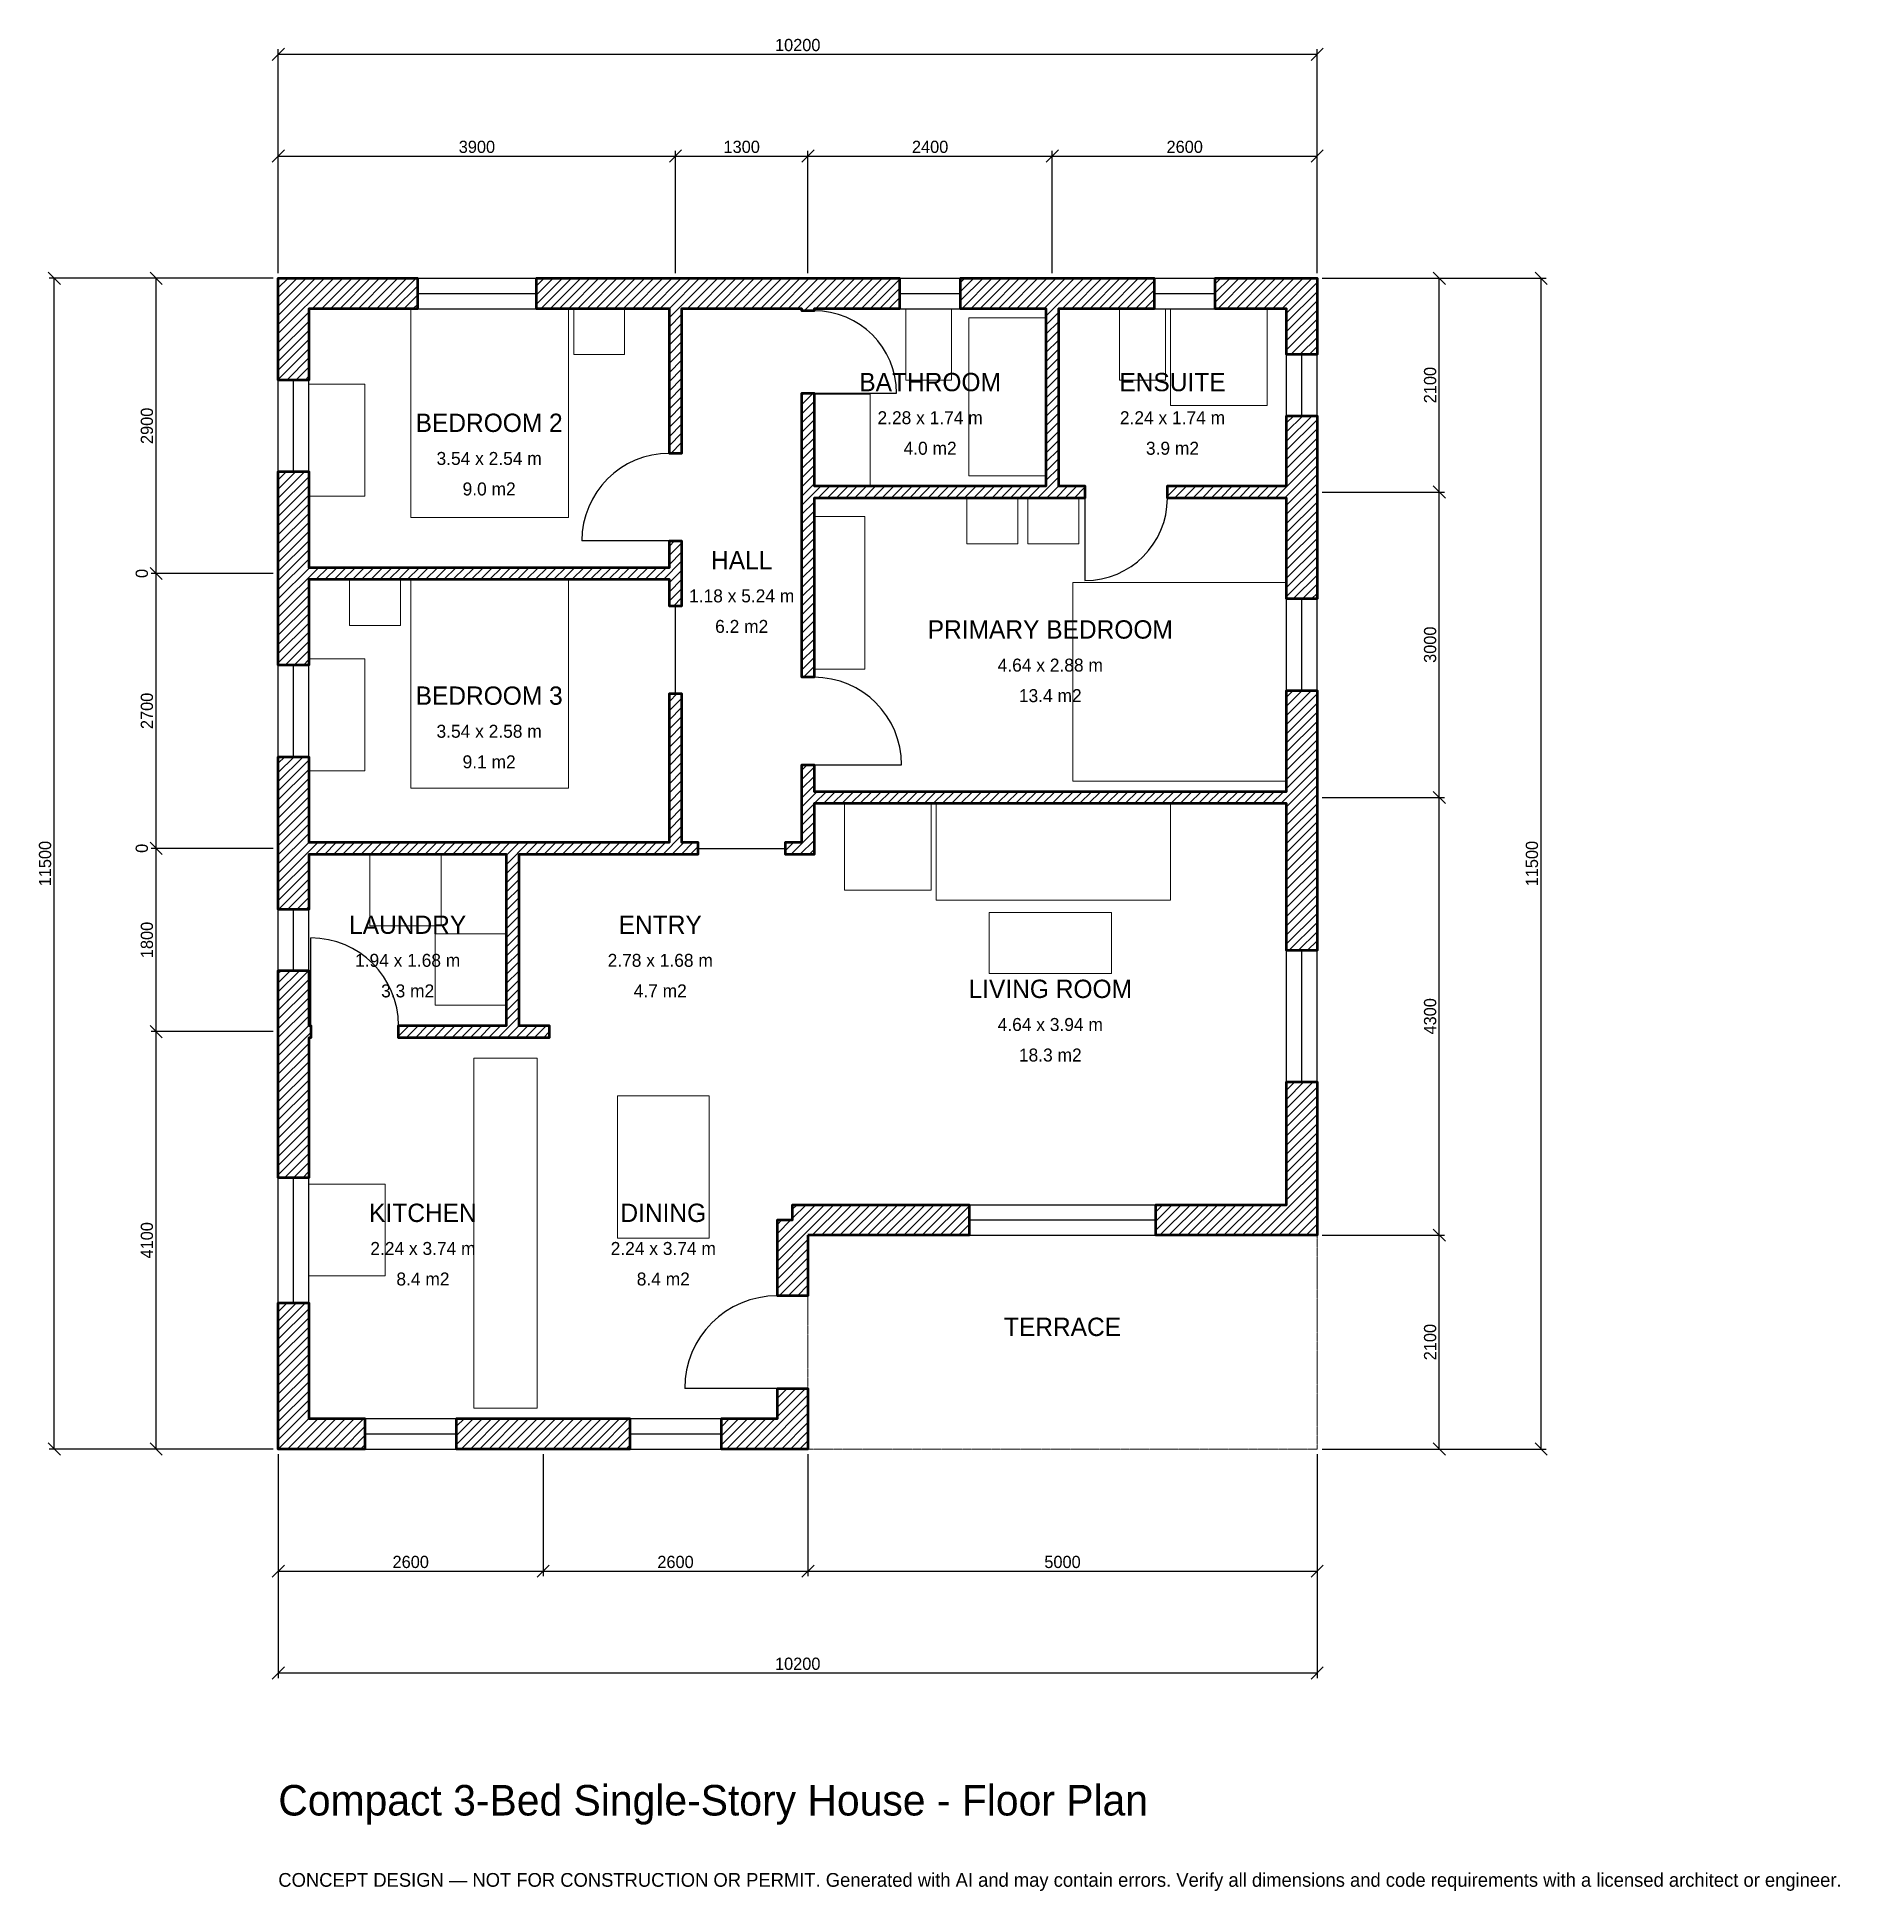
# Model space of a CAD drawing. Header units: millimetres. Extents: x -2369 to 15333, y -4341 to 13869.
import ezdxf
from ezdxf.enums import TextEntityAlignment as Align

# ---------------------------------------------------------------- set-up
doc = ezdxf.new("R2010")
doc.units = ezdxf.units.MM
doc.linetypes.add('DASHED', pattern=[1.524, 1.27, -0.254])
for name, color, linetype, lineweight in [('A-ANNO-DIMS', 1, 'Continuous', 13), ('A-ANNO-TEXT', 7, 'Continuous', 18), ('A-AREA-IDEN', 7, 'Continuous', 18), ('A-DOOR', 2, 'Continuous', 25), ('A-FLOR-FIXT', 9, 'Continuous', 13), ('A-FURN', 9, 'Continuous', 13), ('A-GLAZ', 4, 'Continuous', 25), ('A-SITE-PAVE', 8, 'Continuous', 13), ('A-WALL', 7, 'Continuous', 50), ('A-WALL-PATT', 8, 'Continuous', 13)]:
    doc.layers.add(name, color=color, linetype=linetype, lineweight=lineweight)
doc.dimstyles.new('PLAN', dxfattribs={"dimtxt": 120, "dimasz": 80, "dimexe": 50, "dimexo": 50, "dimgap": 30, "dimtad": 1, "dimdec": 0, "dimtsz": 60, "dimcen": 2.5, "dimclrd": 1, "dimclre": 1, "dimazin": 3, "dimtfac": 1, "dimtmove": 0, "dimatfit": 3})

msp = doc.modelspace()

# ---------------------------------------------------------------- hatches: boundary and pattern name
at = {"layer": 'A-WALL-PATT'}
h = msp.add_hatch(dxfattribs=at)
h.set_pattern_fill('ANSI31', color=8, scale=20)
h.paths.add_polyline_path([(4900, -0.001), (4900, 0), (4350, 0), (4350, 300), (4900, 300), (4900, 595), (5200, 595), (5200, 300), (5200.001, 300), (5200.001, 0), (5200, 0), (5200, -0.001), (4900, -0.001)])
h.paths.add_polyline_path([(2750, 0), (2450, 0), (1750, 0), (1750, 300), (2450, 300), (2750, 300), (3450, 300), (3450, 0), (2750, 0)])
h.paths.add_polyline_path([(300, 0), (300, -0.001), (0, -0.001), (0, 0), (-0.001, 0), (-0.001, 300), (0, 300), (0, 1435), (300, 1435), (300, 300), (850, 300), (850, 0), (300, 0)])
h.paths.add_polyline_path([(0, 3950), (0, 4040), (-0.001, 4040), (-0.001, 4160), (0, 4160), (0, 4250), (0, 4700), (300, 4700), (300, 4250), (300, 4160), (320, 4160), (320, 4040), (300, 4040), (300, 3950), (300, 2665), (0, 2665), (0, 3950)])
h.paths.add_polyline_path([(0, 5750), (0, 5840), (-0.001, 5840), (-0.001, 5960), (0, 5960), (0, 6050), (0, 6800), (300, 6800), (300, 6050), (300, 5960), (2240, 5960), (2360, 5960), (3840, 5960), (3840, 7420), (3960, 7420), (3960, 5960), (4120, 5960), (4120, 5840), (3960, 5840), (3840, 5840), (2360, 5840), (2360, 4160), (2660, 4160), (2660, 4040), (2360, 4040), (2240, 4040), (1180, 4040), (1180, 4160), (2240, 4160), (2240, 5840), (300, 5840), (300, 5750), (300, 5300), (0, 5300), (0, 5750)])
h.paths.add_polyline_path([(0, 8450), (0, 8540), (-0.001, 8540), (-0.001, 8660), (0, 8660), (0, 8750), (0, 9600), (300, 9600), (300, 8750), (300, 8660), (3840, 8660), (3840, 8920), (3960, 8920), (3960, 8660), (3960, 8540), (3960, 8540), (3960, 8280), (3840, 8280), (3840, 8540), (3840, 8540), (300, 8540), (300, 8450), (300, 7700), (0, 7700), (0, 8450)])
h.paths.add_polyline_path([(0, 11200), (-0.001, 11200), (-0.001, 11500), (0, 11500), (0, 11500.001), (300, 11500.001), (300, 11500), (1365, 11500), (1365, 11200), (300, 11200), (300, 10500), (0, 10500), (0, 11200)])
h.paths.add_polyline_path([(3750, 11500), (3840, 11500), (3840, 11500.001), (3960, 11500.001), (3960, 11500), (4050, 11500), (5050, 11500), (5140, 11500), (5140, 11500.001), (5260, 11500.001), (5260, 11500), (5350, 11500), (6100, 11500), (6100, 11200), (5350, 11200), (5260, 11200), (5260, 11180), (5140, 11180), (5140, 11200), (5050, 11200), (4050, 11200), (3960, 11200), (3960, 9780), (3840, 9780), (3840, 11200), (3750, 11200), (2535, 11200), (2535, 11500), (3750, 11500)])
h.paths.add_polyline_path([(7450, 11500), (7540, 11500), (7540, 11500.001), (7660, 11500.001), (7660, 11500), (7750, 11500), (8600, 11500), (8600, 11200), (7750, 11200), (7660, 11200), (7660, 9460), (7920, 9460), (7920, 9340), (7660, 9340), (7540, 9340), (5260, 9340), (5260, 7580), (5140, 7580), (5140, 9340), (5140, 9460), (5140, 10370), (5260, 10370), (5260, 9460), (7540, 9460), (7540, 11200), (7450, 11200), (6700, 11200), (6700, 11500), (7450, 11500)])
h.paths.add_polyline_path([(9900, 11500), (9900, 11500.001), (10200, 11500.001), (10200, 11500), (10200.001, 11500), (10200.001, 11200), (10200, 11200), (10200, 10750), (9900, 10750), (9900, 11200), (9200, 11200), (9200, 11500), (9900, 11500)])
h.paths.add_polyline_path([(10200, 9550), (10200, 9460), (10200.001, 9460), (10200.001, 9340), (10200, 9340), (10200, 9250), (10200, 8350), (9900, 8350), (9900, 9250), (9900, 9340), (8730, 9340), (8730, 9460), (9900, 9460), (9900, 9550), (9900, 10150), (10200, 10150), (10200, 9550)])
h.paths.add_polyline_path([(10200, 6550), (10200, 6460), (10200.001, 6460), (10200.001, 6340), (10200, 6340), (10200, 6250), (10200, 4895), (9900, 4895), (9900, 6250), (9900, 6340), (5260, 6340), (5260, 5840), (5260, 5840), (5260, 5840), (4980, 5840), (4980, 5960), (5140, 5960), (5140, 6340), (5140, 6460), (5140, 6720), (5260, 6720), (5260, 6460), (9900, 6460), (9900, 6550), (9900, 7450), (10200, 7450), (10200, 6550)])
h.paths.add_polyline_path([(10200, 2400), (10200.001, 2400), (10200.001, 2100), (10200, 2100), (10200, 2099.999), (9900, 2099.999), (9900, 2100), (8615, 2100), (8615, 2400), (9900, 2400), (9900, 3605), (10200, 3605), (10200, 2400)])
h.paths.add_polyline_path([(5200, 2100), (5200, 1505), (4900, 1505), (4900, 2250), (5050, 2250), (5050, 2400), (6785, 2400), (6785, 2100), (5200, 2100)])

# ---------------------------------------------------------------- linework, layer by layer
at = {"layer": 'A-DOOR'}
for p, q in [((5260, 10370), (6070, 10370)), ((7920, 9340), (7920, 8530)), ((3840, 8920), (2980, 8920)), ((3900, 7420), (3900, 8280)), ((5260, 6720), (6120, 6720)), ((4120, 5900), (4980, 5900)), ((320, 4160), (320, 5020)), ((4900, 595), (3990, 595))]:
    msp.add_line(p, q, dxfattribs=at)
for centre, radius, start, end in [((5260, 10370), 810, 0, 90), ((3840, 8920), 860, 90, 180), ((7920, 9340), 810, 270, 360), ((5260, 6720), 860, 0, 90), ((320, 4160), 860, 0, 90), ((4900, 595), 910, 90, 180)]:
    msp.add_arc(centre, radius, start, end, dxfattribs=at)
at = {"layer": 'A-FLOR-FIXT'}
for points in [[(6160, 10500), (6610, 10500), (6610, 11200), (6160, 11200)], [(6780, 9560), (7540, 9560), (7540, 11110), (6780, 11110)], [(8260, 10500), (8710, 10500), (8710, 11200), (8260, 11200)], [(8760, 10250), (9710, 10250), (9710, 11200), (8760, 11200)], [(5260, 9460), (5810, 9460), (5810, 10360), (5260, 10360)], [(1920, 400), (2540, 400), (2540, 3840), (1920, 3840)]]:
    msp.add_lwpolyline(points, close=True, dxfattribs=at)
at = {"layer": 'A-FURN'}
for points in [[(1300, 9150), (2850, 9150), (2850, 11200), (1300, 11200)], [(2900, 10750), (3400, 10750), (3400, 11200), (2900, 11200)], [(300, 9360), (850, 9360), (850, 10460), (300, 10460)], [(6760, 8890), (7260, 8890), (7260, 9340), (6760, 9340)], [(7360, 8890), (7860, 8890), (7860, 9340), (7360, 9340)], [(5260, 7660), (5760, 7660), (5760, 9160), (5260, 9160)], [(700, 8090), (1200, 8090), (1200, 8540), (700, 8540)], [(1300, 6490), (2850, 6490), (2850, 8540), (1300, 8540)], [(7800, 6560), (9900, 6560), (9900, 8510), (7800, 8510)], [(300, 6660), (850, 6660), (850, 7760), (300, 7760)], [(5560, 5490), (6410, 5490), (6410, 6340), (5560, 6340)], [(6460, 5390), (8760, 5390), (8760, 6340), (6460, 6340)], [(900, 5140), (1600, 5140), (1600, 5840), (900, 5840)], [(6980, 4670), (8180, 4670), (8180, 5270), (6980, 5270)], [(1540, 4360), (2240, 4360), (2240, 5060), (1540, 5060)], [(3330, 2070), (4230, 2070), (4230, 3470), (3330, 3470)], [(300, 1700), (1050, 1700), (1050, 2600), (300, 2600)]]:
    msp.add_lwpolyline(points, close=True, dxfattribs=at)
at = {"layer": 'A-GLAZ'}
for p, q in [((1365, 11500), (2535, 11500)), ((6100, 11500), (6700, 11500)), ((8600, 11500), (9200, 11500)), ((1365, 11350), (2535, 11350)), ((6100, 11350), (6700, 11350)), ((8600, 11350), (9200, 11350)), ((1365, 11200), (2535, 11200)), ((6100, 11200), (6700, 11200)), ((8600, 11200), (9200, 11200)), ((9900, 10150), (9900, 10750)), ((10050, 10150), (10050, 10750)), ((10200, 10150), (10200, 10750)), ((0, 9600), (0, 10500)), ((150, 9600), (150, 10500)), ((300, 9600), (300, 10500)), ((9900, 7450), (9900, 8350)), ((10050, 7450), (10050, 8350)), ((10200, 7450), (10200, 8350)), ((0, 6800), (0, 7700)), ((150, 6800), (150, 7700)), ((300, 6800), (300, 7700)), ((0, 4700), (0, 5300)), ((150, 4700), (150, 5300)), ((300, 4700), (300, 5300)), ((9900, 3605), (9900, 4895)), ((10050, 3605), (10050, 4895)), ((10200, 3605), (10200, 4895)), ((0, 1435), (0, 2665)), ((150, 1435), (150, 2665)), ((300, 1435), (300, 2665)), ((6785, 2400), (8615, 2400)), ((6785, 2250), (8615, 2250)), ((6785, 2100), (8615, 2100)), ((850, 300), (1750, 300)), ((3450, 300), (4350, 300)), ((850, 150), (1750, 150)), ((850, 0), (1750, 0)), ((3450, 150), (4350, 150)), ((3450, 0), (4350, 0))]:
    msp.add_line(p, q, dxfattribs=at)
at = {"layer": 'A-SITE-PAVE', "linetype": 'DASHED'}
msp.add_lwpolyline([(5200, 0), (10200, 0), (10200, 2100), (5200, 2100)], close=True, dxfattribs=at)
at = {"layer": 'A-WALL'}
for points in [[(0, 11200), (-0.001, 11200), (-0.001, 11500), (0, 11500), (0, 11500.001), (300, 11500.001), (300, 11500), (1365, 11500), (1365, 11200), (300, 11200), (300, 10500), (0, 10500), (0, 11200)], [(3750, 11500), (3840, 11500), (3840, 11500.001), (3960, 11500.001), (3960, 11500), (4050, 11500), (5050, 11500), (5140, 11500), (5140, 11500.001), (5260, 11500.001), (5260, 11500), (5350, 11500), (6100, 11500), (6100, 11200), (5350, 11200), (5260, 11200), (5260, 11180), (5140, 11180), (5140, 11200), (5050, 11200), (4050, 11200), (3960, 11200), (3960, 9780), (3840, 9780), (3840, 11200), (3750, 11200), (2535, 11200), (2535, 11500), (3750, 11500)], [(7450, 11500), (7540, 11500), (7540, 11500.001), (7660, 11500.001), (7660, 11500), (7750, 11500), (8600, 11500), (8600, 11200), (7750, 11200), (7660, 11200), (7660, 9460), (7920, 9460), (7920, 9340), (7660, 9340), (7540, 9340), (5260, 9340), (5260, 7580), (5140, 7580), (5140, 9340), (5140, 9460), (5140, 10370), (5260, 10370), (5260, 9460), (7540, 9460), (7540, 11200), (7450, 11200), (6700, 11200), (6700, 11500), (7450, 11500)], [(9900, 11500), (9900, 11500.001), (10200, 11500.001), (10200, 11500), (10200.001, 11500), (10200.001, 11200), (10200, 11200), (10200, 10750), (9900, 10750), (9900, 11200), (9200, 11200), (9200, 11500), (9900, 11500)], [(10200, 9550), (10200, 9460), (10200.001, 9460), (10200.001, 9340), (10200, 9340), (10200, 9250), (10200, 8350), (9900, 8350), (9900, 9250), (9900, 9340), (8730, 9340), (8730, 9460), (9900, 9460), (9900, 9550), (9900, 10150), (10200, 10150), (10200, 9550)], [(0, 8450), (0, 8540), (-0.001, 8540), (-0.001, 8660), (0, 8660), (0, 8750), (0, 9600), (300, 9600), (300, 8750), (300, 8660), (3840, 8660), (3840, 8920), (3960, 8920), (3960, 8660), (3960, 8540), (3960, 8540), (3960, 8280), (3840, 8280), (3840, 8540), (3840, 8540), (300, 8540), (300, 8450), (300, 7700), (0, 7700), (0, 8450)], [(0, 5750), (0, 5840), (-0.001, 5840), (-0.001, 5960), (0, 5960), (0, 6050), (0, 6800), (300, 6800), (300, 6050), (300, 5960), (2240, 5960), (2360, 5960), (3840, 5960), (3840, 7420), (3960, 7420), (3960, 5960), (4120, 5960), (4120, 5840), (3960, 5840), (3840, 5840), (2360, 5840), (2360, 4160), (2660, 4160), (2660, 4040), (2360, 4040), (2240, 4040), (1180, 4040), (1180, 4160), (2240, 4160), (2240, 5840), (300, 5840), (300, 5750), (300, 5300), (0, 5300), (0, 5750)], [(10200, 6550), (10200, 6460), (10200.001, 6460), (10200.001, 6340), (10200, 6340), (10200, 6250), (10200, 4895), (9900, 4895), (9900, 6250), (9900, 6340), (5260, 6340), (5260, 5840), (5260, 5840), (5260, 5840), (4980, 5840), (4980, 5960), (5140, 5960), (5140, 6340), (5140, 6460), (5140, 6720), (5260, 6720), (5260, 6460), (9900, 6460), (9900, 6550), (9900, 7450), (10200, 7450), (10200, 6550)], [(0, 3950), (0, 4040), (-0.001, 4040), (-0.001, 4160), (0, 4160), (0, 4250), (0, 4700), (300, 4700), (300, 4250), (300, 4160), (320, 4160), (320, 4040), (300, 4040), (300, 3950), (300, 2665), (0, 2665), (0, 3950)], [(10200, 2400), (10200.001, 2400), (10200.001, 2100), (10200, 2100), (10200, 2099.999), (9900, 2099.999), (9900, 2100), (8615, 2100), (8615, 2400), (9900, 2400), (9900, 3605), (10200, 3605), (10200, 2400)], [(5200, 2100), (5200, 1505), (4900, 1505), (4900, 2250), (5050, 2250), (5050, 2400), (6785, 2400), (6785, 2100), (5200, 2100)], [(300, 0), (300, -0.001), (0, -0.001), (0, 0), (-0.001, 0), (-0.001, 300), (0, 300), (0, 1435), (300, 1435), (300, 300), (850, 300), (850, 0), (300, 0)], [(4900, -0.001), (4900, 0), (4350, 0), (4350, 300), (4900, 300), (4900, 595), (5200, 595), (5200, 300), (5200.001, 300), (5200.001, 0), (5200, 0), (5200, -0.001), (4900, -0.001)], [(2750, 0), (2450, 0), (1750, 0), (1750, 300), (2450, 300), (2750, 300), (3450, 300), (3450, 0), (2750, 0)]]:
    msp.add_lwpolyline(points, close=True, dxfattribs=at)

# ---------------------------------------------------------------- texts
at = {"layer": 'A-ANNO-TEXT'}
for s, height, p in [('Compact 3-Bed Single-Story House - Floor Plan', 300, (0, -3600)), ('CONCEPT DESIGN — NOT FOR CONSTRUCTION OR PERMIT. Generated with AI and may contain errors. Verify all dimensions and code requirements with a licensed architect or engineer.', 135, (0, -4300))]:
    msp.add_text(s, height=height, dxfattribs=at).set_placement(p)
at = {"layer": 'A-AREA-IDEN'}
for s, height, p in [('BATHROOM', 180, (6400, 10480)), ('ENSUITE', 180, (8780, 10480)), ('BEDROOM 2', 180, (2070, 10080)), ('2.28 x 1.74 m', 127.5, (6400, 10130)), ('2.24 x 1.74 m', 127.5, (8780, 10130)), ('4.0 m2', 127.5, (6400, 9830)), ('3.9 m2', 127.5, (8780, 9830)), ('3.54 x 2.54 m', 127.5, (2070, 9730)), ('9.0 m2', 127.5, (2070, 9430)), ('HALL', 180, (4550, 8730)), ('1.18 x 5.24 m', 127.5, (4550, 8380)), ('6.2 m2', 127.5, (4550, 8080)), ('PRIMARY BEDROOM', 180, (7580, 8050)), ('4.64 x 2.88 m', 127.5, (7580, 7700)), ('BEDROOM 3', 180, (2070, 7400)), ('13.4 m2', 127.5, (7580, 7400)), ('3.54 x 2.58 m', 127.5, (2070, 7050)), ('9.1 m2', 127.5, (2070, 6750)), ('LAUNDRY', 180, (1270, 5150)), ('ENTRY', 180, (3750, 5150)), ('1.94 x 1.68 m', 127.5, (1270, 4800)), ('2.78 x 1.68 m', 127.5, (3750, 4800)), ('3.3 m2', 127.5, (1270, 4500)), ('4.7 m2', 127.5, (3750, 4500)), ('LIVING ROOM', 180, (7580, 4520)), ('4.64 x 3.94 m', 127.5, (7580, 4170)), ('18.3 m2', 127.5, (7580, 3870)), ('KITCHEN', 180, (1420, 2320)), ('DINING', 180, (3780, 2320)), ('2.24 x 3.74 m', 127.5, (1420, 1970)), ('2.24 x 3.74 m', 127.5, (3780, 1970)), ('8.4 m2', 127.5, (1420, 1670)), ('8.4 m2', 127.5, (3780, 1670)), ('TERRACE', 180, (7700, 1200))]:
    msp.add_text(s, height=height, dxfattribs=at).set_placement(p, align=Align.MIDDLE_CENTER)

# ---------------------------------------------------------------- dimensions: what is measured, and where the dimension line sits
at = {"layer": 'A-ANNO-DIMS'}
for base, p1, p2, text in [((0, 13700), (0, 11500), (10200, 11500), '10200'), ((0, 12700), (0, 11500), (3900, 11500), '3900'), ((3900, 12700), (3900, 11500), (5200, 11500), '1300'), ((5200, 12700), (5200, 11500), (7600, 11500), '2400'), ((7600, 12700), (7600, 11500), (10200, 11500), '2600'), ((0, -1200), (0, 0), (2600, 0), '2600'), ((0, -2200), (0, 0), (10200, 0), '10200'), ((2600, -1200), (2600, 0), (5200, 0), '2600'), ((5200, -1200), (5200, 0), (10200, 0), '5000')]:
    msp.add_linear_dim(base=base, p1=p1, p2=p2, text=text, dimstyle='PLAN', dxfattribs=at).render()
for base, p1, p2, text in [((-2200, 0), (0, 0), (0, 11500), '11500'), ((-1200, 8600), (0, 8600), (0, 11500), '2900'), ((11400, 9400), (10200, 9400), (10200, 11500), '2100'), ((12400, 0), (10200, 0), (10200, 11500), '11500'), ((11400, 6400), (10200, 6400), (10200, 9400), '3000'), ((-1200, 8600), (0, 8600), (0, 8600), '0'), ((-1200, 5900), (0, 5900), (0, 8600), '2700'), ((11400, 2100), (10200, 2100), (10200, 6400), '4300'), ((-1200, 5900), (0, 5900), (0, 5900), '0'), ((-1200, 4100), (0, 4100), (0, 5900), '1800'), ((-1200, 0), (0, 0), (0, 4100), '4100'), ((11400, 0), (10200, 0), (10200, 2100), '2100')]:
    msp.add_linear_dim(base=base, p1=p1, p2=p2, angle=90, text=text, dimstyle='PLAN', dxfattribs=at).render()

doc.saveas('drawing.dxf')
